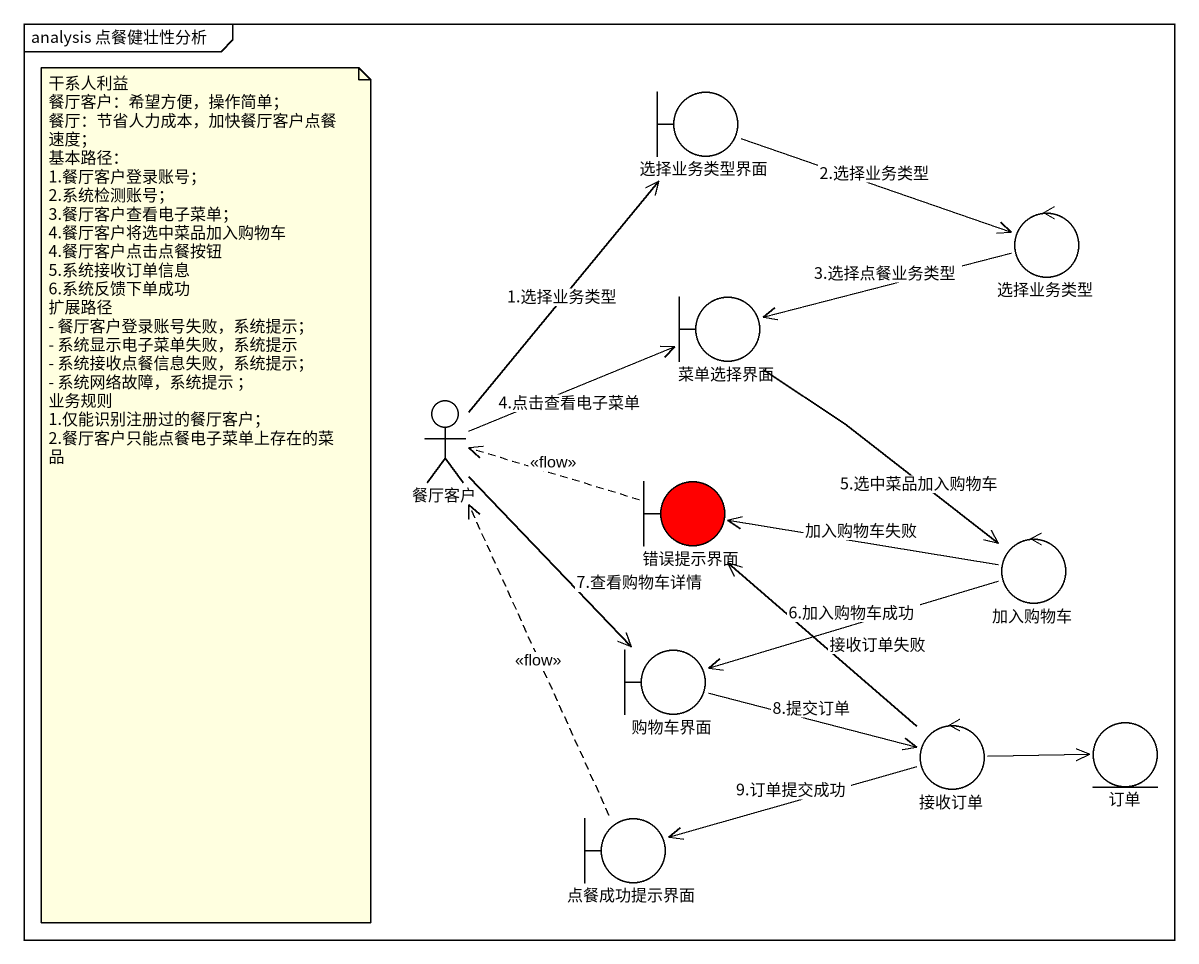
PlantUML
@startuml
mainframe analysis 点餐健壮性分析
boundary 选择业务类型界面
control 选择业务类型
boundary 菜单选择界面
actor 餐厅客户
boundary 错误提示界面 #FF0000
control 加入购物车
boundary 购物车界面
control 接收订单
entity 订单
boundary 点餐成功提示界面
选择业务类型界面 -right-> 选择业务类型 : 2.选择业务类型
选择业务类型 -left-> 菜单选择界面 : 3.选择点餐业务类型
菜单选择界面 --> 加入购物车 : 5.选中菜品加入购物车
餐厅客户 -up-> 选择业务类型界面 : 1.选择业务类型
餐厅客户 -right-> 菜单选择界面 : 4.点击查看电子菜单
餐厅客户 --> 购物车界面 : 7.查看购物车详情
错误提示界面 .left.> 餐厅客户 : <<flow>>
加入购物车 -left-> 错误提示界面 : 加入购物车失败
加入购物车 -left-> 购物车界面 : 6.加入购物车成功
购物车界面 -right-> 接收订单 : 8.提交订单
接收订单 -up-> 错误提示界面 : 接收订单失败
接收订单 -right-> 订单
接收订单 -left-> 点餐成功提示界面 : 9.订单提交成功
点餐成功提示界面 .up.> 餐厅客户 : <<flow>>
note as N1
  干系人利益
  餐厅客户：希望方便，操作简单；
  餐厅：节省人力成本，加快餐厅客户点餐速度；
  基本路径：
  1.餐厅客户登录账号；
  2.系统检测账号；
  3.餐厅客户查看电子菜单；
  4.餐厅客户将选中菜品加入购物车
  4.餐厅客户点击点餐按钮
  5.系统接收订单信息
  6.系统反馈下单成功
  扩展路径
  - 餐厅客户登录账号失败，系统提示；
  - 系统显示电子菜单失败，系统提示
  - 系统接收点餐信息失败，系统提示；
  - 系统网络故障，系统提示 ；
  业务规则
  1.仅能识别注册过的餐厅客户；
  2.餐厅客户只能点餐电子菜单上存在的菜品
end note
@enduml
